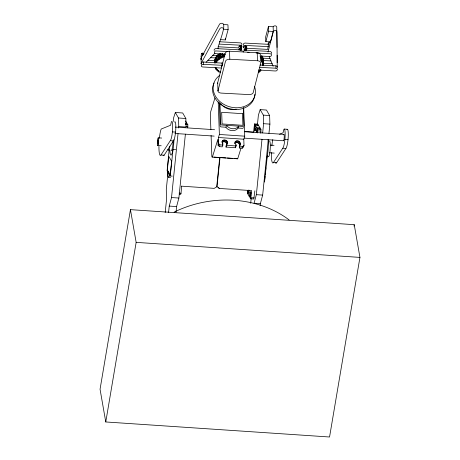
<?xml version="1.0" encoding="UTF-8"?>
<svg xmlns="http://www.w3.org/2000/svg" width="460" height="460" viewBox="0 0 460 460"><rect width="100%" height="100%" fill="white"/><g stroke="black" fill="none" stroke-linecap="round" stroke-linejoin="round"><path stroke-width="0.69" d="M256.208 132.681L256.789 127.656L255.449 125.448L258.664 125.666L260.009 127.868L259.877 129.156M247.497 190.411L247.382 193.487L247.79 194.16L248.124 190.193L249.412 190.279M248.929 190.273L248.319 195.028L249.659 197.231L249.958 192.838L250.493 191.481L250.717 193.579L250.188 198.099L250.596 198.772L253.816 198.99L254.851 190.837M255.449 125.448L255.208 129.668L254.685 131.267L254.414 129.409L254.92 124.579L254.512 123.907L257.726 124.125L258.14 124.798L258.014 126.017M277.225 62.658L277.15 55.229M268.019 52.009L273.148 31.815C273.637 30.279 276.466 29.957 276.92 31.654L277.248 67.706M257.048 132.261L257.318 128.518L260.532 128.737L260.946 129.409L260.757 133.187M201.319 64.199L201.014 58.132L219.696 23.92C230.483 18.423 216.349 47.88 218.195 48.771M201.003 63.543L219.874 28.612C220.656 27.284 223.635 27.318 223.451 29.198L228.12 29.492L227.941 24.8L223.272 24.506M169.171 149.851L167.106 170.821L170.154 175.979L172.258 176.123M168.118 171.465L166.302 189.296L166.445 200.445L165.192 212.537M173.207 121.538L173.57 117.973L175.34 112.487L182.695 112.982L185.851 118.49L186.116 127.052L178.762 126.557L178.497 117.996L175.34 112.487M168.573 212.445L169.234 206.086L171.528 197.547L178.037 133.659M178.618 127.978L178.762 126.557M176.002 212.232L176.588 206.58L178.882 198.041L185.392 134.153M185.564 121.014L186.904 123.222L186.783 124.378L185.501 124.292M179.429 194.252L180.717 194.338L181.027 193.24L181.66 186.041M187.726 127.834L187.841 124.763L187.433 124.085L185.501 123.959M219.736 157.286L216.752 186.438L219.202 188.439L251.631 190.618L250.596 198.772M219.989 157.567L217.005 186.714L214.182 188.364L181.746 186.185M253.564 132.204L254.512 123.907M257.456 124.373L258.399 115.103L260.17 109.618L266.472 110.043L269.629 115.552L269.899 124.114L268.956 133.343M257.537 132.974L257.726 129.197L257.318 128.518M250.683 203.268L251.2 198.289M268.306 139.731L262.66 195.103L260.366 203.636L254.064 203.216L256.358 194.678L261.999 139.305M262.654 132.917L263.591 123.688L263.327 115.126L260.17 109.618M260.147 205.758L260.366 203.636M264.713 179.279L265.006 176.433M265.224 174.3L265.443 172.166M265.661 170.033L265.88 167.9M267.363 155.589L264.529 182.062M130.445 209.645L100.056 389.246L105.765 421.964L329.555 437L359.944 257.404L354.234 224.681L130.445 209.645L136.154 242.368L105.765 421.964M353.993 226.096L354.234 224.681M267.053 157.326L267.536 154.646A12.656 1.989 -86.2 0 0 268.134 139.478M202.762 54.682L202.774 53.107L201.468 53.578L201.204 54.602M238.958 47.506L239.062 46.259L240.367 45.787L239.556 46.282M239.562 49.962L239.315 49.111L240.407 48.616L240.367 45.787M245.37 46.305L245.065 46.011L244.122 46.46L244.024 47.708M246.037 50.393L246.577 49.916A2.099 1.254 -3 0 0 246.704 49.329L246.738 46.293L245.973 46.184L245.841 49.289L246.267 49.387A1.489 0.891 -3 0 1 246.18 49.795C245.065 51.388 243.162 48.818 245.467 48.818L245.427 45.989M218.034 90.632L225.492 61.295A3.812 2.283 -3 0 1 229.81 59.242L257.514 60.749A3.755 2.248 -3 0 1 260.688 63.21L253.23 92.546A3.812 2.283 -3 0 1 248.912 94.593L221.208 93.093A3.755 2.248 -3 0 1 218.034 90.632M269.249 41.745L267.731 48.725M266.518 159.413L266.788 158.372M220.65 39.64L225.319 39.928L228.12 29.492M268.45 26.485L265.65 36.926L265.828 41.618L270.497 41.906L273.303 31.47L273.119 26.778L268.45 26.485L268.634 31.176L265.828 41.618M226.866 144.733L227.522 142.698C227.591 140.139 223.709 138.926 222.301 141.059L222.048 141.927L222.795 143.681L222.847 145.067L222.295 146.838L219.374 146.642L218.12 145.366L217.896 139.282L212.376 157.096L211.87 156.969L211.088 135.447M214.969 97.917L210.726 111.619L210.335 114.643L210.881 129.708M243.351 127.518A1.058 0.874 17.2 0 1 242.339 128.334L238.079 128.047A7.107 5.853 17.2 0 1 232.105 130.646A7.107 5.853 17.2 0 1 225.912 127.23L221.208 126.914A1.058 0.874 17.2 0 1 220.133 125.959L219.328 103.816L219.725 102.545M218.12 145.366L218.667 143.6L218.442 137.511L219.386 134.47L218.201 101.787M219.374 146.642L219.92 144.871L218.667 143.6M225.912 127.23L226.504 125.321A7.107 5.853 17.2 0 0 232.697 128.737A7.107 5.853 17.2 0 0 238.671 126.138L238.079 128.047M221.939 142.238L222.301 141.059M222.945 140.38L222.393 142.151C224.158 141.019 227.01 142.261 226.975 144.463M223.324 141.766L223.87 139.995M222.427 144.86L222.795 143.681M224.394 141.732L224.94 139.966M225.44 142.065L225.986 140.294M226.297 142.698L226.849 140.932M243.691 107.749L244.72 136.171L243.777 139.213L244.001 145.302L243.455 147.068L242.282 148.177L239.361 147.982L239.303 146.401C242.265 143.554 238.24 138.816 235.267 141.663L234.899 143.388L236.118 144.963L235.606 147.729L226.055 147.091L226.561 144.21L227.522 142.698M226.837 143.543L227.384 141.778M226.055 147.091L226.561 144.21M234.899 142.841L235.267 141.663M234.715 143.428L235.462 142.841L236.009 141.076M235.462 142.841L236.452 142.571L236.998 140.806M235.75 146.142L236.118 144.963M236.452 142.571L237.527 142.663L238.073 140.892M239.712 145.596L239.712 144.687L238.521 143.095L239.073 141.329M239.292 143.807L239.838 142.036M239.712 144.687L240.258 142.916M239.303 146.401L240.264 143.83M239.361 147.982L239.85 144.635M212.376 157.096L237.711 158.798L241.109 147.833M242.282 148.177L242.834 146.412L244.001 145.302M241.816 44.608L241.787 43.55L240.741 42.901L219.339 41.757M203.32 53.308L203.084 53.889L203.515 53.992A1.489 0.891 -3 0 1 203.423 54.401L203.32 53.308L204.085 53.412L203.78 53.578M240.402 50.054L241.115 49.594A1.489 0.891 -3 0 0 241.207 49.191L240.775 49.088L240.913 45.989L241.678 46.092L241.638 49.128A2.099 1.254 -3 0 1 241.511 49.714L240.471 50.364M240.775 49.088L240.913 45.989M245.841 49.289L245.973 46.184M201.543 54.102L201.767 53.745M239.137 46.782L239.361 46.425M268.433 43.43L268.393 43.993M216.453 57.701L215.556 57.546L215.188 58.351L215.366 63.037M201.123 58.127L201.192 59.432M170.223 175.939L173.012 149.511L175.795 149.695M215.556 57.546L215.734 62.238L216.637 62.387L217.103 61.611L216.28 61.324L216.102 56.637L216.671 55.884L217.494 56.166M174.518 122.101A8.533 1.34 -86.2 0 1 175.703 123.97A8.533 1.34 -86.2 0 1 175.57 132.1A12.339 1.938 -86.2 0 1 173.454 140.881L164.139 155.198L160.988 154.986L170.303 140.668A12.339 1.938 -86.2 0 0 172.419 131.888A8.533 1.34 -86.2 0 0 172.552 123.757A8.533 1.34 -86.2 0 0 171.367 121.888L170.758 124.614A2.978 0.466 -86.2 0 1 170.344 125.35L161.195 129.036A13.886 2.179 -86.2 0 0 159.396 138.247M286.977 129.657A8.533 1.34 -86.2 0 1 288.167 131.525A8.533 1.34 -86.2 0 1 288.035 139.656A12.339 1.938 -86.2 0 1 285.919 148.436L276.598 162.754L273.447 162.541L282.768 148.223A12.339 1.938 -86.2 0 0 284.884 139.443A8.533 1.34 -86.2 0 0 285.016 131.313A8.533 1.34 -86.2 0 0 283.826 129.444L283.216 132.169A2.978 0.466 -86.2 0 1 282.802 132.905L279.536 134.222M271.245 53.509L271.595 52.446L270.411 51.462L246.221 50.169C245.059 49.795 243.098 50.646 243.57 52.078M216.28 61.324L216.85 60.576L216.671 55.884M241.276 47.38L241.414 47.202A2.099 1.254 -3 0 0 241.54 46.615L241.678 46.092M246.341 47.581L246.48 47.397A2.099 1.254 -3 0 0 246.606 46.811L246.738 46.293M273.125 26.766C273.895 25.57 276.328 25.392 276.742 26.962L277.035 47.455M216.85 60.576L217.672 60.858L218.333 60.139L217.62 59.737L218.368 59.064L218.184 54.378L218.897 54.774L219.075 59.466L218.368 59.064M260.762 69.684L260.101 70.403L260.814 70.805L260.067 71.478L259.354 71.076L258.531 71.697L259.106 72.203L258.209 72.772M206.086 62.267L214.946 53.256M226.015 145.975L226.682 145.32M218.184 54.378L217.442 55.05L217.672 60.858M220.07 71.703L219.437 72.272L218.598 71.8L219.23 71.231L218.471 70.691L217.712 71.173L217.034 70.581L216.982 69.242M241.316 47.581C242.713 46.857 241.753 44.959 240.35 45.195L219.431 44.102M219.075 59.466L219.903 58.845L219.328 58.339L219.144 53.647M201.394 57.822L201.756 57.575M219.328 58.339L220.219 57.77L220.064 53.751M217.034 70.581L217.793 70.098L217.206 69.448L216.349 69.822L215.861 69.126L215.809 67.787M261.245 55.942L261.401 59.961L260.642 60.444L261.228 61.094L262.085 60.72L261.901 56.028L261.044 56.402L261.228 61.094M220.219 57.77L220.794 58.276L221.755 57.77L221.335 57.184L221.208 53.831M240.678 46.569L241.109 46.673M201.963 53.601L202.716 53.423M221.335 57.184L222.347 56.741L222.22 53.389M215.861 69.126L216.717 68.753L216.332 68.022L215.406 68.27L215.125 67.505M261.901 56.028L262.39 56.724L262.574 61.416L261.717 61.789L262.102 62.52L263.022 62.272L262.844 57.58L263.126 58.345L263.31 63.037L262.384 63.29L262.562 64.084L263.511 63.963L263.58 64.774L262.625 64.894L262.585 65.711L262.533 64.371M222.347 56.741L222.761 57.333L223.813 56.959L223.497 54.297M236.187 109.164C230.575 110.739 224.192 108.313 220.788 103.626M223.577 56.31L224.658 56.011L224.583 54.004M269.221 42.648L268.278 43.09L268.019 44.114M240.465 48.3L238.958 49.013L239.056 50.025M245.525 48.501L244.024 49.214L244.358 50.404M203.027 54.941L201.031 55.781L201.1 57.086M222.864 63.158L202.831 61.985L201.302 62.819L201.175 63.831M222.536 65.343L203.389 64.325C201.48 63.796 200.192 66.867 202.595 66.959L221.358 68.051M212.71 55.43L217.551 55.677M263.166 58.19L270.083 58.541M210.726 57.672L215.567 57.914M263.252 60.536L270.865 60.921M259.975 65.05L275.885 65.855L276.776 66.09L277.432 66.987M259.377 67.361L275.977 68.201C278.513 68.206 277.328 71.49 275.27 70.984L258.589 70.012M268.962 44.338L245.95 43.131C244.691 42.63 242.42 43.947 243.518 45.35M268.352 46.65L246.042 45.477C244.617 44.815 242.173 46.782 243.938 47.938M228.068 51.578L216.913 50.991C214.366 49.921 213.009 54.182 216.194 53.682L225.452 54.194M247.704 52.589L249.101 52.664M256.076 53.026L270.02 53.757C272.895 53.676 271.32 57.362 269.1 56.505L259.842 55.993M246.744 48.248L268.117 49.427M218.057 46.759L238.717 47.903M217.793 83.484A3.755 2.248 -3 0 1 217.724 82.604L225.181 53.274A3.812 2.283 -3 0 1 229.5 51.221L257.203 52.727A3.755 2.248 -3 0 1 260.377 55.188M263.183 63.261L272.216 63.785M207.88 60.243L214.831 60.651M268.634 31.176L273.303 31.47M263.327 115.126L269.629 115.552M178.497 117.996L185.851 118.49M263.591 123.688L269.899 124.114M254.92 124.579L258.14 124.798M284.355 129.082L287.506 129.294M256.789 127.656L260.009 127.868M185.616 123.13L186.904 123.222M254.46 128.334L255.748 128.421M257.726 129.197L260.946 129.409M185.909 124.631L187.841 124.763M254.414 129.409L255.697 129.496M254.437 130.347L255.725 130.433M256.329 130.536L257.611 130.623M257.755 130.858L260.975 131.071M185.938 126.293L187.87 126.425M256.231 131.623L257.519 131.709M244.312 131.445L253.477 132.06M175.306 127.087L214.601 129.726M244.605 131.738L283.9 134.377M219.386 134.47L244.72 136.171M172.419 131.888L175.57 132.1M284.884 139.443L288.035 139.656M174.892 133.469L214.182 136.108M244.191 138.121L283.486 140.76M218.442 137.511L243.777 139.213M270.589 145.113L274.028 145.343M158.24 137.827L161.678 138.057M170.303 140.668L173.454 140.881M282.768 148.223L285.919 148.436M219.92 144.871L222.847 145.067M226.602 145.32L236.152 145.964M239.907 146.217L242.834 146.412M269.439 152.777L274.246 153.099M157.774 145.538L161.207 145.768M213.98 157.107L218.908 157.441M220.317 157.533L225.946 157.912M227.355 158.01L232.984 158.384M234.393 158.481L237.711 158.798M168.504 177.232L170.591 177.376M248.015 191.262L249.303 191.348M247.98 192.326L249.268 192.412M249.958 192.838L251.246 192.924M249.837 193.879L251.125 193.965M256.358 194.678L262.66 195.103M249.78 194.971L251.068 195.057M249.791 195.943L251.079 196.029M250.913 197.673L254.127 197.886M179.095 193.108L181.027 193.24M171.528 197.547L178.882 198.041M169.234 206.086L176.588 206.58M136.154 242.368L359.944 257.404M246.071 48.703L246.836 48.806M241.011 48.501L241.77 48.605M237.527 142.663L238.521 143.095M261.401 59.961L260.722 59.369L260.596 56.016M201.135 59.507L200.819 58.851M262.085 60.72L262.574 61.416M218.488 187.272L219.202 188.439M218.862 102.89L219.328 103.816M269.215 56.62L273.113 66.228M263.022 62.272L263.31 63.037M277.15 61.95L277.248 62.295M214.176 50.554C213.704 49.122 215.659 48.271 216.821 48.645L241.011 49.933L241.805 50.295L242.207 51.284M263.396 60.082L263.333 59.271L263.528 65.728M214.739 61.887L214.676 61.082L214.751 63.089M169.728 149.902L170.148 153.738L171.051 155.227L172.166 153.335L173.184 148.574A12.656 1.989 -86.2 0 0 173.949 139.587M275.885 65.855L275.977 68.201M270.445 40.566L270.497 41.906M262.51 62.744L262.562 64.084M262.05 61.18L262.102 62.52M260.762 69.466L260.814 70.805M259.055 70.863L259.106 72.203M257.203 52.727L257.514 60.749M246.433 46.454L246.531 48.973M245.421 47.558L245.467 48.818M241.373 46.253L241.419 47.512M240.356 47.357L240.407 48.616M229.5 51.221L229.81 59.242M225.268 38.588L225.319 39.928M224.796 53.981L224.848 55.326M223.709 54.28L223.79 56.292M222.605 53.308L222.761 57.333M221.973 62.922L222.065 65.268M221.657 65.32L221.708 66.66M220.616 53.584L220.794 58.276M220.443 71.403L220.495 72.749M218.546 70.46L218.598 71.8M217.683 82.903L217.994 90.925M216.585 61.048L216.637 62.387M215.01 62.652L214.877 59.3L214.831 62.801M203.297 61.979L203.389 64.325M202.774 53.107L202.848 54.993M243.294 107.755L243.944 125.609A1.058 0.874 17.2 0 1 242.932 126.425L221.8 125.005A1.058 0.874 17.2 0 1 220.725 124.045L219.972 103.339M235.566 146.728L235.606 147.729M174.104 212.135A99.624 82.788 -9.9 0 1 289.116 219.926M283.624 134.809A3.197 0.5 -86.2 0 1 284.222 137.149A3.197 0.5 -86.2 0 1 283.36 140.656M254.892 94.214A21.465 17.687 17.2 0 1 229.304 108.589A21.465 17.687 17.2 0 1 214.09 82.972M254.547 86.44A21.465 17.687 17.2 0 1 243.587 106.714A21.465 17.687 17.2 0 1 217.022 98.498A21.465 17.687 17.2 0 1 219.414 75.572M269.462 140.984A7.912 1.242 -86.2 0 1 270.169 149.655A7.912 1.242 -86.2 0 1 268.197 156.561M169.533 174.972A7.107 1.115 -86.2 0 1 168.326 177.06A7.107 1.115 -86.2 0 1 167.825 172.166M173.144 140.99A7.912 1.242 -86.2 0 1 171.028 150.293M169.855 146.148A7.912 1.242 -86.2 0 1 167.958 149.379M164.139 155.198A13.886 2.179 -86.2 0 1 163.058 155.302M160.988 154.986A13.886 2.179 -86.2 0 1 158.93 146.343M273.447 162.541A13.886 2.179 -86.2 0 1 271.411 152.593M271.854 145.803A13.886 2.179 -86.2 0 1 272.809 139.57M276.598 162.754A13.886 2.179 -86.2 0 1 275.523 162.857M157.751 141.732C158.021 147.712 158.734 135.585 157.751 141.732M168.728 156.388L167.342 169.895L170.263 174.702L171.649 161.195L168.728 156.388M242.489 113.683L221.668 112.286L222.094 123.941L242.914 125.338L242.489 113.683M158.274 144.319A3.864 0.609 -86.2 0 0 158.389 137.925A3.864 0.609 -86.2 0 0 157.349 142.796A3.864 0.609 -86.2 0 0 158.274 144.319"/></g></svg>
